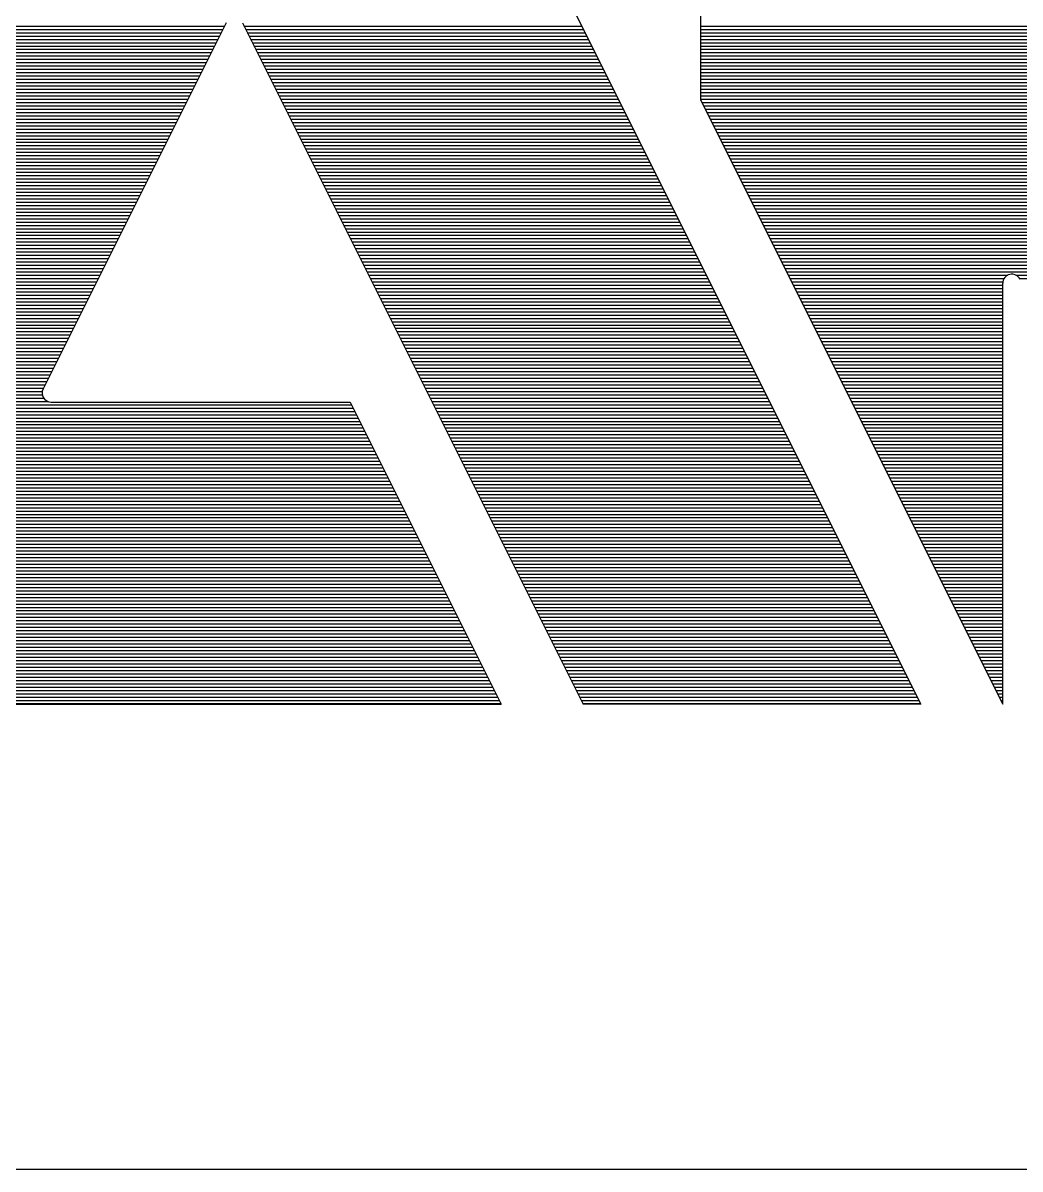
# Model space of a CAD drawing. Extents: x 0 to 8400, y -53 to 5887.
# Drawn here: x 6068.7 to 6254.8, y 806.6 to 1020.6 of the extents above; entities that cross this region are included whole.
import ezdxf

# ---------------------------------------------------------------- set-up
doc = ezdxf.new("R2010")
doc.units = 0
doc.header["$LTSCALE"] = 20
doc.layers.get('0').update_dxf_attribs({"linetype": 'CONTINUOUS'})
doc.layers.add('M_EQUIP_E7', color=7, linetype='CONTINUOUS', lineweight=70)
doc.layers.add('schriftfeld', color=7, linetype='CONTINUOUS')

# ---------------------------------------------------------------- blocks, each defined once
blk = doc.blocks.new('*X53')
at = {"color": 0, "linetype": 'ByBlock'}
for p, q in [((1066.117, 83.23489), (1069.269, 83.23489)), ((1066.133, 83.2659), (1069.285, 83.2659)), ((1066.148, 83.2969), (1069.3, 83.2969)), ((1066.164, 83.3279), (1069.316, 83.3279)), ((1069.498, 83.3279), (1072.65, 83.3279)), ((1069.514, 83.2969), (1072.666, 83.2969)), ((1069.529, 83.2659), (1072.681, 83.2659)), ((1069.545, 83.23489), (1072.697, 83.23489)), ((1066.071, 83.1419), (1069.223, 83.1419)), ((1066.086, 83.1729), (1069.238, 83.1729)), ((1066.102, 83.2039), (1069.254, 83.2039)), ((1069.56, 83.2039), (1072.712, 83.2039)), ((1069.576, 83.1729), (1072.728, 83.1729)), ((1069.591, 83.1419), (1072.743, 83.1419)), ((1066.009, 83.0179), (1069.161, 83.0179)), ((1066.024, 83.0489), (1069.176, 83.0489)), ((1066.04, 83.0799), (1069.192, 83.0799)), ((1066.055, 83.11089), (1069.207, 83.11089)), ((1069.607, 83.11089), (1072.759, 83.11089)), ((1069.622, 83.0799), (1072.774, 83.0799)), ((1069.638, 83.0489), (1072.79, 83.0489)), ((1069.653, 83.0179), (1072.805, 83.0179)), ((1065.962, 82.9249), (1069.114, 82.9249)), ((1065.978, 82.95589), (1069.13, 82.95589)), ((1065.993, 82.9869), (1069.145, 82.9869)), ((1069.669, 82.9869), (1072.82, 82.9869)), ((1069.684, 82.95589), (1072.836, 82.95589)), ((1069.7, 82.9249), (1072.851, 82.9249)), ((1065.9, 82.8009), (1069.052, 82.8009)), ((1065.916, 82.83189), (1069.068, 82.83189)), ((1065.931, 82.8629), (1069.083, 82.8629)), ((1065.947, 82.8939), (1069.099, 82.8939)), ((1069.715, 82.8939), (1072.867, 82.8939)), ((1069.731, 82.8629), (1072.882, 82.8629)), ((1069.746, 82.83189), (1072.898, 82.83189)), ((1069.762, 82.8009), (1072.913, 82.8009)), ((1065.854, 82.70789), (1069.006, 82.70789)), ((1065.869, 82.7389), (1069.021, 82.7389)), ((1065.885, 82.7699), (1069.037, 82.7699)), ((1069.777, 82.7699), (1072.929, 82.7699)), ((1069.793, 82.7389), (1072.944, 82.7389)), ((1069.808, 82.70789), (1072.96, 82.70789)), ((1065.792, 82.5839), (1068.944, 82.5839)), ((1065.807, 82.6149), (1068.959, 82.6149)), ((1065.823, 82.6459), (1068.975, 82.6459)), ((1065.839, 82.6769), (1068.99, 82.6769)), ((1069.824, 82.6769), (1072.975, 82.6769)), ((1069.839, 82.6459), (1072.991, 82.6459)), ((1069.855, 82.6149), (1073.006, 82.6149)), ((1069.87, 82.5839), (1073.022, 82.5839)), ((1065.745, 82.4909), (1068.897, 82.4909)), ((1065.761, 82.5219), (1068.913, 82.5219)), ((1065.776, 82.55289), (1068.928, 82.55289)), ((1069.886, 82.55289), (1073.037, 82.55289)), ((1069.901, 82.5219), (1073.053, 82.5219)), ((1069.917, 82.4909), (1073.068, 82.4909)), ((1065.699, 82.3979), (1068.851, 82.3979)), ((1065.714, 82.42889), (1068.866, 82.42889)), ((1065.73, 82.4599), (1068.882, 82.4599)), ((1069.932, 82.4599), (1073.084, 82.4599)), ((1069.948, 82.42889), (1073.099, 82.42889)), ((1069.963, 82.3979), (1073.115, 82.3979)), ((1065.637, 82.2739), (1068.789, 82.2739)), ((1065.652, 82.30489), (1068.804, 82.30489)), ((1065.668, 82.3359), (1068.82, 82.3359)), ((1065.683, 82.3669), (1068.835, 82.3669)), ((1069.979, 82.3669), (1073.13, 82.3669)), ((1069.994, 82.3359), (1073.146, 82.3359)), ((1070.01, 82.30489), (1073.161, 82.30489)), ((1070.025, 82.2739), (1073.177, 82.2739)), ((1065.59, 82.18089), (1068.742, 82.18089)), ((1065.606, 82.2119), (1068.758, 82.2119)), ((1065.621, 82.2429), (1068.773, 82.2429)), ((1070.041, 82.2429), (1073.193, 82.2429)), ((1070.056, 82.2119), (1073.208, 82.2119)), ((1070.072, 82.18089), (1073.224, 82.18089)), ((1065.528, 82.0569), (1068.68, 82.0569)), ((1065.544, 82.0879), (1068.696, 82.0879)), ((1065.559, 82.1189), (1068.711, 82.1189)), ((1065.575, 82.14989), (1068.727, 82.14989)), ((1070.087, 82.14989), (1073.239, 82.14989)), ((1070.103, 82.1189), (1073.255, 82.1189)), ((1070.118, 82.0879), (1073.27, 82.0879)), ((1070.134, 82.0569), (1073.286, 82.0569)), ((1065.482, 81.9639), (1068.634, 81.9639)), ((1065.497, 81.9949), (1068.649, 81.9949)), ((1065.513, 82.02589), (1068.665, 82.02589)), ((1070.149, 82.02589), (1073.301, 82.02589)), ((1070.165, 81.9949), (1073.317, 81.9949)), ((1070.18, 81.9639), (1073.332, 81.9639)), ((1065.42, 81.8399), (1068.572, 81.8399)), ((1065.435, 81.8709), (1068.587, 81.8709)), ((1065.451, 81.90189), (1068.603, 81.90189)), ((1065.466, 81.9329), (1068.618, 81.9329)), ((1070.196, 81.9329), (1073.348, 81.9329)), ((1070.211, 81.90189), (1073.363, 81.90189)), ((1070.227, 81.8709), (1073.379, 81.8709)), ((1070.242, 81.8399), (1073.394, 81.8399)), ((1065.373, 81.74689), (1068.525, 81.74689)), ((1065.389, 81.77789), (1068.541, 81.77789)), ((1065.404, 81.8089), (1068.556, 81.8089)), ((1070.258, 81.8089), (1073.41, 81.8089)), ((1070.273, 81.77789), (1073.425, 81.77789)), ((1070.289, 81.74689), (1073.441, 81.74689)), ((1065.311, 81.62289), (1068.463, 81.62289)), ((1065.327, 81.6539), (1068.479, 81.6539)), ((1065.342, 81.6849), (1068.494, 81.6849)), ((1065.358, 81.7159), (1068.51, 81.7159)), ((1070.304, 81.7159), (1073.456, 81.7159)), ((1070.32, 81.6849), (1073.471, 81.6849)), ((1070.335, 81.6539), (1073.487, 81.6539)), ((1070.351, 81.62289), (1073.502, 81.62289)), ((1065.265, 81.5299), (1068.417, 81.5299)), ((1065.28, 81.5609), (1068.432, 81.5609)), ((1065.296, 81.5919), (1068.448, 81.5919)), ((1070.366, 81.5919), (1073.518, 81.5919)), ((1070.382, 81.5609), (1073.533, 81.5609)), ((1070.397, 81.5299), (1073.549, 81.5299)), ((1065.219, 81.4369), (1068.37, 81.4369)), ((1065.234, 81.4679), (1068.386, 81.4679)), ((1065.249, 81.49889), (1068.401, 81.49889)), ((1070.413, 81.49889), (1073.564, 81.49889)), ((1070.428, 81.4679), (1073.58, 81.4679)), ((1070.444, 81.4369), (1073.595, 81.4369)), ((1065.156, 81.3129), (1068.308, 81.3129)), ((1065.172, 81.34389), (1068.324, 81.34389)), ((1065.188, 81.37489), (1068.339, 81.37489)), ((1065.203, 81.4059), (1068.355, 81.4059)), ((1070.459, 81.4059), (1073.611, 81.4059)), ((1070.475, 81.37489), (1073.626, 81.37489)), ((1070.49, 81.34389), (1073.642, 81.34389)), ((1070.506, 81.3129), (1073.657, 81.3129)), ((1065.11, 81.21989), (1068.262, 81.21989)), ((1065.125, 81.2509), (1068.277, 81.2509)), ((1065.141, 81.2819), (1068.293, 81.2819)), ((1070.521, 81.2819), (1073.673, 81.2819)), ((1070.537, 81.2509), (1073.688, 81.2509)), ((1070.552, 81.21989), (1073.704, 81.21989)), ((1065.048, 81.09589), (1068.2, 81.09589)), ((1065.063, 81.1269), (1068.215, 81.1269)), ((1065.079, 81.1579), (1068.231, 81.1579)), ((1065.094, 81.1889), (1068.246, 81.1889)), ((1070.568, 81.1889), (1073.719, 81.1889)), ((1070.583, 81.1579), (1073.735, 81.1579)), ((1070.599, 81.1269), (1073.75, 81.1269)), ((1070.614, 81.09589), (1073.766, 81.09589)), ((1065.001, 81.0029), (1068.153, 81.0029)), ((1065.017, 81.0339), (1068.169, 81.0339)), ((1065.032, 81.0649), (1068.184, 81.0649)), ((1070.63, 81.0649), (1073.781, 81.0649)), ((1070.645, 81.0339), (1073.797, 81.0339)), ((1070.661, 81.0029), (1073.813, 81.0029)), ((1064.939, 80.8789), (1068.091, 80.8789)), ((1064.955, 80.9099), (1068.107, 80.9099)), ((1064.97, 80.9409), (1068.122, 80.9409)), ((1064.986, 80.97189), (1068.138, 80.97189)), ((1070.676, 80.97189), (1073.828, 80.97189)), ((1070.692, 80.9409), (1073.844, 80.9409)), ((1070.707, 80.9099), (1073.859, 80.9099)), ((1070.723, 80.8789), (1073.875, 80.8789)), ((1064.893, 80.7859), (1068.045, 80.7859)), ((1064.908, 80.81689), (1068.06, 80.81689)), ((1064.924, 80.8479), (1068.076, 80.8479)), ((1070.738, 80.8479), (1073.89, 80.8479)), ((1070.754, 80.81689), (1073.906, 80.81689)), ((1070.769, 80.7859), (1073.921, 80.7859)), ((1064.831, 80.6619), (1067.983, 80.6619)), ((1064.846, 80.69289), (1067.998, 80.69289)), ((1064.862, 80.7239), (1068.014, 80.7239)), ((1064.877, 80.7549), (1068.029, 80.7549)), ((1070.785, 80.7549), (1073.937, 80.7549)), ((1070.8, 80.7239), (1073.952, 80.7239)), ((1070.816, 80.69289), (1073.968, 80.69289)), ((1070.831, 80.6619), (1073.983, 80.6619)), ((1064.784, 80.56889), (1067.936, 80.56889)), ((1064.8, 80.5999), (1067.952, 80.5999)), ((1064.815, 80.6309), (1067.967, 80.6309)), ((1070.847, 80.6309), (1073.999, 80.6309)), ((1070.862, 80.5999), (1074.014, 80.5999)), ((1070.878, 80.56889), (1074.03, 80.56889)), ((1064.722, 80.4449), (1067.874, 80.4449)), ((1064.738, 80.4759), (1067.89, 80.4759)), ((1064.753, 80.5069), (1067.905, 80.5069)), ((1064.769, 80.5379), (1067.921, 80.5379)), ((1070.893, 80.5379), (1074.045, 80.5379)), ((1070.909, 80.5069), (1074.061, 80.5069)), ((1070.924, 80.4759), (1074.076, 80.4759)), ((1070.94, 80.4449), (1074.092, 80.4449)), ((1064.676, 80.3519), (1067.828, 80.3519)), ((1064.691, 80.3829), (1067.843, 80.3829)), ((1064.707, 80.41389), (1067.859, 80.41389)), ((1070.955, 80.41389), (1074.107, 80.41389)), ((1070.971, 80.3829), (1074.122, 80.3829)), ((1070.986, 80.3519), (1074.138, 80.3519)), ((1064.629, 80.2589), (1067.781, 80.2589)), ((1064.645, 80.28989), (1067.797, 80.28989)), ((1064.66, 80.3209), (1067.812, 80.3209)), ((1071.002, 80.3209), (1074.153, 80.3209)), ((1071.017, 80.28989), (1074.169, 80.28989)), ((1071.033, 80.2589), (1074.184, 80.2589)), ((1064.568, 80.1349), (1067.719, 80.1349)), ((1064.583, 80.16589), (1067.735, 80.16589)), ((1064.598, 80.1969), (1067.75, 80.1969)), ((1064.614, 80.2279), (1067.766, 80.2279)), ((1071.048, 80.2279), (1074.2, 80.2279)), ((1071.064, 80.1969), (1074.215, 80.1969)), ((1071.079, 80.16589), (1074.231, 80.16589)), ((1071.095, 80.1349), (1074.246, 80.1349)), ((1064.521, 80.04189), (1067.673, 80.04189)), ((1064.536, 80.0729), (1067.688, 80.0729)), ((1064.552, 80.1039), (1067.704, 80.1039)), ((1071.11, 80.1039), (1074.262, 80.1039)), ((1071.126, 80.0729), (1074.277, 80.0729)), ((1071.141, 80.04189), (1074.293, 80.04189)), ((1064.459, 79.9179), (1067.617, 79.9179)), ((1064.474, 79.9489), (1067.626, 79.9489)), ((1064.49, 79.9799), (1067.642, 79.9799)), ((1064.505, 80.01089), (1067.657, 80.01089)), ((1071.157, 80.01089), (1074.308, 80.01089)), ((1071.172, 79.9799), (1074.324, 79.9799)), ((1071.188, 79.9489), (1074.339, 79.9489)), ((1071.203, 79.9179), (1074.355, 79.9179)), ((1064.412, 79.8249), (1067.671, 79.8249)), ((1064.428, 79.8559), (1067.631, 79.8559)), ((1064.443, 79.88689), (1067.618, 79.88689)), ((1071.219, 79.88689), (1074.37, 79.88689)), ((1071.234, 79.8559), (1074.386, 79.8559)), ((1071.25, 79.8249), (1074.401, 79.8249)), ((1064.35, 79.7009), (1070.548, 79.7009)), ((1064.366, 79.7319), (1070.532, 79.7319)), ((1064.381, 79.76289), (1070.517, 79.76289)), ((1064.397, 79.7939), (1070.501, 79.7939)), ((1071.265, 79.7939), (1074.417, 79.7939)), ((1071.281, 79.76289), (1074.432, 79.76289)), ((1071.296, 79.7319), (1074.448, 79.7319)), ((1071.312, 79.7009), (1074.464, 79.7009)), ((1064.304, 79.60789), (1070.594, 79.60789)), ((1064.319, 79.63889), (1070.579, 79.63889)), ((1064.335, 79.6699), (1070.563, 79.6699)), ((1071.327, 79.6699), (1074.479, 79.6699)), ((1071.343, 79.63889), (1074.495, 79.63889)), ((1071.358, 79.60789), (1074.51, 79.60789)), ((1064.242, 79.48389), (1070.656, 79.48389)), ((1064.257, 79.5149), (1070.641, 79.5149)), ((1064.273, 79.5459), (1070.625, 79.5459)), ((1064.288, 79.5769), (1070.61, 79.5769)), ((1071.374, 79.5769), (1074.526, 79.5769)), ((1071.389, 79.5459), (1074.541, 79.5459)), ((1071.405, 79.5149), (1074.557, 79.5149)), ((1071.42, 79.48389), (1074.572, 79.48389)), ((1064.195, 79.3909), (1070.703, 79.3909)), ((1064.211, 79.4219), (1070.687, 79.4219)), ((1064.226, 79.4529), (1070.672, 79.4529)), ((1071.436, 79.4529), (1074.588, 79.4529)), ((1071.451, 79.4219), (1074.603, 79.4219)), ((1071.467, 79.3909), (1074.619, 79.3909)), ((1064.133, 79.2669), (1070.765, 79.2669)), ((1064.149, 79.2979), (1070.749, 79.2979)), ((1064.164, 79.3289), (1070.734, 79.3289)), ((1064.18, 79.35989), (1070.718, 79.35989)), ((1071.482, 79.35989), (1074.634, 79.35989)), ((1071.498, 79.3289), (1074.65, 79.3289)), ((1071.513, 79.2979), (1074.665, 79.2979)), ((1071.529, 79.2669), (1074.681, 79.2669)), ((1064.087, 79.1739), (1070.811, 79.1739)), ((1064.102, 79.2049), (1070.796, 79.2049)), ((1064.118, 79.23589), (1070.78, 79.23589)), ((1071.544, 79.23589), (1074.696, 79.23589)), ((1071.56, 79.2049), (1074.712, 79.2049)), ((1071.575, 79.1739), (1074.727, 79.1739)), ((1064.04, 79.08089), (1070.858, 79.08089)), ((1064.056, 79.1119), (1070.842, 79.1119)), ((1064.071, 79.1429), (1070.827, 79.1429)), ((1071.591, 79.1429), (1074.743, 79.1429)), ((1071.606, 79.1119), (1074.758, 79.1119)), ((1071.622, 79.08089), (1074.773, 79.08089)), ((1063.978, 78.95689), (1070.92, 78.95689)), ((1063.994, 78.9879), (1070.904, 78.9879)), ((1064.009, 79.0189), (1070.889, 79.0189)), ((1064.025, 79.0499), (1070.873, 79.0499)), ((1071.637, 79.0499), (1074.789, 79.0499)), ((1071.653, 79.0189), (1074.804, 79.0189)), ((1071.668, 78.9879), (1074.82, 78.9879)), ((1071.684, 78.95689), (1074.835, 78.95689)), ((1063.932, 78.8639), (1070.966, 78.8639)), ((1063.947, 78.8949), (1070.951, 78.8949)), ((1063.963, 78.9259), (1070.935, 78.9259)), ((1071.699, 78.9259), (1074.851, 78.9259)), ((1071.715, 78.8949), (1074.866, 78.8949)), ((1071.73, 78.8639), (1074.882, 78.8639)), ((1063.87, 78.7399), (1071.028, 78.7399)), ((1063.885, 78.7709), (1071.013, 78.7709)), ((1063.901, 78.8019), (1070.997, 78.8019)), ((1063.917, 78.83289), (1070.982, 78.83289)), ((1071.746, 78.83289), (1074.897, 78.83289)), ((1071.761, 78.8019), (1074.913, 78.8019)), ((1071.777, 78.7709), (1074.928, 78.7709)), ((1071.792, 78.7399), (1074.944, 78.7399)), ((1063.823, 78.6469), (1071.075, 78.6469)), ((1063.839, 78.67789), (1071.059, 78.67789)), ((1063.854, 78.7089), (1071.044, 78.7089)), ((1071.808, 78.7089), (1074.959, 78.7089)), ((1071.823, 78.67789), (1074.975, 78.67789)), ((1071.839, 78.6469), (1074.99, 78.6469)), ((1063.761, 78.5229), (1071.137, 78.5229)), ((1063.777, 78.55389), (1071.121, 78.55389)), ((1063.792, 78.5849), (1071.106, 78.5849)), ((1063.808, 78.6159), (1071.09, 78.6159)), ((1071.854, 78.6159), (1075.006, 78.6159)), ((1071.87, 78.5849), (1075.021, 78.5849)), ((1071.885, 78.55389), (1075.037, 78.55389)), ((1071.901, 78.5229), (1075.052, 78.5229)), ((1063.715, 78.42989), (1071.183, 78.42989)), ((1063.73, 78.4609), (1071.168, 78.4609)), ((1063.746, 78.4919), (1071.152, 78.4919)), ((1071.916, 78.4919), (1075.068, 78.4919)), ((1071.932, 78.4609), (1075.083, 78.4609)), ((1071.947, 78.42989), (1075.099, 78.42989)), ((1063.653, 78.30589), (1071.245, 78.30589)), ((1063.668, 78.3369), (1071.23, 78.3369)), ((1063.684, 78.3679), (1071.214, 78.3679)), ((1063.699, 78.3989), (1071.199, 78.3989)), ((1071.963, 78.3989), (1075.115, 78.3989)), ((1071.978, 78.3679), (1075.13, 78.3679)), ((1071.994, 78.3369), (1075.146, 78.3369)), ((1072.009, 78.30589), (1075.161, 78.30589)), ((1063.606, 78.2129), (1071.292, 78.2129)), ((1063.622, 78.2439), (1071.276, 78.2439)), ((1063.637, 78.27489), (1071.261, 78.27489)), ((1072.025, 78.27489), (1075.177, 78.27489)), ((1072.04, 78.2439), (1075.192, 78.2439)), ((1072.056, 78.2129), (1075.208, 78.2129)), ((1063.56, 78.1199), (1071.338, 78.1199)), ((1063.575, 78.15089), (1071.323, 78.15089)), ((1063.591, 78.1819), (1071.307, 78.1819)), ((1072.071, 78.1819), (1075.223, 78.1819)), ((1072.087, 78.15089), (1075.239, 78.15089)), ((1072.102, 78.1199), (1075.254, 78.1199)), ((1063.498, 77.9959), (1071.4, 77.9959)), ((1063.513, 78.02689), (1071.385, 78.02689)), ((1063.529, 78.0579), (1071.369, 78.0579)), ((1063.544, 78.0889), (1071.354, 78.0889)), ((1072.118, 78.0889), (1075.27, 78.0889)), ((1072.133, 78.0579), (1075.285, 78.0579)), ((1072.149, 78.02689), (1075.301, 78.02689)), ((1072.164, 77.9959), (1075.316, 77.9959)), ((1063.451, 77.90289), (1071.447, 77.90289)), ((1063.467, 77.9339), (1071.431, 77.9339)), ((1063.482, 77.9649), (1071.416, 77.9649)), ((1072.18, 77.9649), (1075.332, 77.9649)), ((1072.195, 77.9339), (1075.347, 77.9339)), ((1072.211, 77.90289), (1075.363, 77.90289)), ((1063.389, 77.7789), (1071.509, 77.7789)), ((1063.405, 77.8099), (1071.493, 77.8099)), ((1063.42, 77.8409), (1071.478, 77.8409)), ((1063.436, 77.87189), (1071.462, 77.87189)), ((1072.226, 77.87189), (1075.378, 77.87189)), ((1072.242, 77.8409), (1075.394, 77.8409)), ((1072.257, 77.8099), (1075.409, 77.8099)), ((1072.273, 77.7789), (1075.424, 77.7789)), ((1063.343, 77.6859), (1071.555, 77.6859)), ((1063.358, 77.7169), (1071.54, 77.7169)), ((1063.374, 77.74789), (1071.524, 77.74789)), ((1072.288, 77.74789), (1075.44, 77.74789)), ((1072.304, 77.7169), (1075.455, 77.7169)), ((1072.319, 77.6859), (1075.471, 77.6859)), ((1063.281, 77.5619), (1071.617, 77.5619)), ((1063.297, 77.5929), (1071.602, 77.5929)), ((1063.312, 77.62389), (1071.586, 77.62389)), ((1063.327, 77.6549), (1071.571, 77.6549)), ((1072.335, 77.6549), (1075.486, 77.6549)), ((1072.35, 77.62389), (1075.502, 77.62389)), ((1072.366, 77.5929), (1075.517, 77.5929)), ((1072.381, 77.5619), (1075.533, 77.5619)), ((1063.234, 77.46889), (1071.664, 77.46889)), ((1063.25, 77.49989), (1071.648, 77.49989)), ((1063.266, 77.5309), (1071.633, 77.5309)), ((1072.397, 77.5309), (1075.548, 77.5309)), ((1072.412, 77.49989), (1075.564, 77.49989)), ((1072.428, 77.46889), (1075.579, 77.46889)), ((1063.172, 77.34489), (1071.726, 77.34489)), ((1063.188, 77.3759), (1071.71, 77.3759)), ((1063.203, 77.4069), (1071.695, 77.4069)), ((1063.219, 77.4379), (1071.679, 77.4379)), ((1072.443, 77.4379), (1075.595, 77.4379)), ((1072.459, 77.4069), (1075.61, 77.4069)), ((1072.474, 77.3759), (1075.626, 77.3759)), ((1072.49, 77.34489), (1075.641, 77.34489)), ((1063.126, 77.2519), (1071.772, 77.2519)), ((1063.141, 77.2829), (1071.757, 77.2829)), ((1063.157, 77.3139), (1071.741, 77.3139)), ((1072.505, 77.3139), (1075.657, 77.3139)), ((1072.521, 77.2829), (1075.672, 77.2829)), ((1072.536, 77.2519), (1075.688, 77.2519)), ((1063.064, 77.1279), (1071.834, 77.1279)), ((1063.079, 77.1589), (1071.819, 77.1589)), ((1063.095, 77.1899), (1071.803, 77.1899)), ((1063.11, 77.22089), (1071.788, 77.22089)), ((1072.552, 77.22089), (1075.703, 77.22089)), ((1072.567, 77.1899), (1075.719, 77.1899)), ((1072.583, 77.1589), (1075.734, 77.1589)), ((1072.598, 77.1279), (1075.75, 77.1279)), ((1063.017, 77.0349), (1071.881, 77.0349)), ((1063.033, 77.0659), (1071.865, 77.0659)), ((1063.048, 77.09689), (1071.85, 77.09689)), ((1072.614, 77.09689), (1075.766, 77.09689)), ((1072.629, 77.0659), (1075.781, 77.0659)), ((1072.645, 77.0349), (1075.797, 77.0349)), ((1063.002, 77.0039), (1071.896, 77.0039)), ((1072.66, 77.0039), (1075.812, 77.0039))]:
    blk.add_line(p, q, dxfattribs=at)
blk = doc.blocks.new('*X51')
at = {"color": 0, "linetype": 'ByBlock'}
for p, q in [((1073.759, 83.3279), (1078.71, 83.3279)), ((1073.759, 83.2969), (1078.726, 83.2969)), ((1073.759, 83.2659), (1078.741, 83.2659)), ((1073.759, 83.23489), (1078.757, 83.23489)), ((1073.759, 83.2039), (1078.772, 83.2039)), ((1073.759, 83.1729), (1078.788, 83.1729)), ((1073.759, 83.1419), (1078.803, 83.1419)), ((1073.759, 83.11089), (1078.819, 83.11089)), ((1073.759, 83.0799), (1078.834, 83.0799)), ((1073.759, 83.0489), (1078.85, 83.0489)), ((1073.759, 83.0179), (1078.865, 83.0179)), ((1073.759, 82.9869), (1078.881, 82.9869)), ((1073.759, 82.95589), (1078.896, 82.95589)), ((1073.759, 82.9249), (1078.912, 82.9249)), ((1073.759, 82.8939), (1078.927, 82.8939)), ((1073.759, 82.8629), (1078.943, 82.8629)), ((1073.759, 82.83189), (1078.958, 82.83189)), ((1073.759, 82.8009), (1078.974, 82.8009)), ((1073.759, 82.7699), (1078.99, 82.7699)), ((1073.759, 82.7389), (1079.005, 82.7389)), ((1073.759, 82.70789), (1079.021, 82.70789)), ((1073.759, 82.6769), (1079.036, 82.6769)), ((1073.759, 82.6459), (1079.052, 82.6459)), ((1073.771, 82.6149), (1079.067, 82.6149)), ((1073.786, 82.5839), (1079.083, 82.5839)), ((1073.802, 82.55289), (1079.098, 82.55289)), ((1073.817, 82.5219), (1079.114, 82.5219)), ((1073.833, 82.4909), (1079.129, 82.4909)), ((1073.848, 82.4599), (1079.145, 82.4599)), ((1073.864, 82.42889), (1079.16, 82.42889)), ((1073.879, 82.3979), (1079.176, 82.3979)), ((1073.895, 82.3669), (1079.191, 82.3669)), ((1073.91, 82.3359), (1079.207, 82.3359)), ((1073.926, 82.30489), (1079.222, 82.30489)), ((1073.941, 82.2739), (1079.238, 82.2739)), ((1073.957, 82.2429), (1079.253, 82.2429)), ((1073.972, 82.2119), (1079.269, 82.2119)), ((1073.988, 82.18089), (1079.284, 82.18089)), ((1074.003, 82.14989), (1079.3, 82.14989)), ((1074.019, 82.1189), (1079.315, 82.1189)), ((1074.034, 82.0879), (1079.336, 82.0879)), ((1074.05, 82.0569), (1082.302, 82.0569)), ((1074.065, 82.02589), (1082.302, 82.02589)), ((1074.081, 81.9949), (1082.302, 81.9949)), ((1074.096, 81.9639), (1082.302, 81.9639)), ((1074.112, 81.9329), (1082.302, 81.9329)), ((1074.127, 81.90189), (1082.302, 81.90189)), ((1074.143, 81.8709), (1082.302, 81.8709)), ((1074.158, 81.8399), (1082.302, 81.8399)), ((1074.174, 81.8089), (1082.302, 81.8089)), ((1074.189, 81.77789), (1082.302, 81.77789)), ((1074.205, 81.74689), (1082.302, 81.74689)), ((1074.22, 81.7159), (1082.302, 81.7159)), ((1074.236, 81.6849), (1082.302, 81.6849)), ((1074.251, 81.6539), (1082.302, 81.6539)), ((1074.267, 81.62289), (1082.302, 81.62289)), ((1074.282, 81.5919), (1082.302, 81.5919)), ((1074.298, 81.5609), (1082.302, 81.5609)), ((1074.313, 81.5299), (1082.302, 81.5299)), ((1074.329, 81.49889), (1082.302, 81.49889)), ((1074.344, 81.4679), (1082.302, 81.4679)), ((1074.36, 81.4369), (1082.302, 81.4369)), ((1074.375, 81.4059), (1082.302, 81.4059)), ((1074.391, 81.37489), (1082.302, 81.37489)), ((1074.406, 81.34389), (1082.302, 81.34389)), ((1074.422, 81.3129), (1082.302, 81.3129)), ((1074.437, 81.2819), (1082.302, 81.2819)), ((1074.453, 81.2509), (1082.302, 81.2509)), ((1074.468, 81.21989), (1082.302, 81.21989)), ((1074.484, 81.1889), (1082.302, 81.1889)), ((1074.499, 81.1579), (1082.302, 81.1579)), ((1074.515, 81.1269), (1082.302, 81.1269)), ((1074.53, 81.09589), (1082.302, 81.09589)), ((1074.546, 81.0649), (1082.302, 81.0649)), ((1074.561, 81.0339), (1082.302, 81.0339)), ((1074.577, 81.0029), (1076.624, 81.0029)), ((1076.7, 81.0029), (1082.302, 81.0029)), ((1074.592, 80.97189), (1076.592, 80.97189)), ((1074.608, 80.9409), (1076.58, 80.9409)), ((1074.623, 80.9099), (1076.578, 80.9099)), ((1074.639, 80.8789), (1076.578, 80.8789)), ((1076.735, 80.97189), (1082.302, 80.97189)), ((1074.654, 80.8479), (1076.578, 80.8479)), ((1074.67, 80.81689), (1076.578, 80.81689)), ((1074.685, 80.7859), (1076.578, 80.7859)), ((1074.701, 80.7549), (1076.578, 80.7549)), ((1074.716, 80.7239), (1076.578, 80.7239)), ((1074.732, 80.69289), (1076.578, 80.69289)), ((1074.747, 80.6619), (1076.578, 80.6619)), ((1074.763, 80.6309), (1076.578, 80.6309)), ((1074.778, 80.5999), (1076.578, 80.5999)), ((1074.794, 80.56889), (1076.578, 80.56889)), ((1074.809, 80.5379), (1076.578, 80.5379)), ((1074.825, 80.5069), (1076.578, 80.5069)), ((1074.84, 80.4759), (1076.578, 80.4759)), ((1074.856, 80.4449), (1076.578, 80.4449)), ((1074.871, 80.41389), (1076.578, 80.41389)), ((1074.887, 80.3829), (1076.578, 80.3829)), ((1074.902, 80.3519), (1076.578, 80.3519)), ((1074.918, 80.3209), (1076.578, 80.3209)), ((1074.933, 80.28989), (1076.578, 80.28989)), ((1074.949, 80.2589), (1076.578, 80.2589)), ((1074.964, 80.2279), (1076.578, 80.2279)), ((1074.98, 80.1969), (1076.578, 80.1969)), ((1074.995, 80.16589), (1076.578, 80.16589)), ((1075.011, 80.1349), (1076.578, 80.1349)), ((1075.026, 80.1039), (1076.578, 80.1039)), ((1075.042, 80.0729), (1076.578, 80.0729)), ((1075.057, 80.04189), (1076.578, 80.04189)), ((1075.073, 80.01089), (1076.578, 80.01089)), ((1075.088, 79.9799), (1076.578, 79.9799)), ((1075.104, 79.9489), (1076.578, 79.9489)), ((1075.119, 79.9179), (1076.578, 79.9179)), ((1075.135, 79.88689), (1076.578, 79.88689)), ((1075.15, 79.8559), (1076.578, 79.8559)), ((1075.166, 79.8249), (1076.578, 79.8249)), ((1075.181, 79.7939), (1076.578, 79.7939)), ((1075.197, 79.76289), (1076.578, 79.76289)), ((1075.212, 79.7319), (1076.578, 79.7319)), ((1075.228, 79.7009), (1076.578, 79.7009)), ((1075.243, 79.6699), (1076.578, 79.6699)), ((1075.259, 79.63889), (1076.578, 79.63889)), ((1075.274, 79.60789), (1076.578, 79.60789)), ((1075.29, 79.5769), (1076.578, 79.5769)), ((1075.305, 79.5459), (1076.578, 79.5459)), ((1075.321, 79.5149), (1076.578, 79.5149)), ((1075.336, 79.48389), (1076.578, 79.48389)), ((1075.352, 79.4529), (1076.578, 79.4529)), ((1075.367, 79.4219), (1076.578, 79.4219)), ((1075.383, 79.3909), (1076.578, 79.3909)), ((1075.398, 79.35989), (1076.578, 79.35989)), ((1075.414, 79.3289), (1076.578, 79.3289)), ((1075.429, 79.2979), (1076.578, 79.2979)), ((1075.445, 79.2669), (1076.578, 79.2669)), ((1075.46, 79.23589), (1076.578, 79.23589)), ((1075.476, 79.2049), (1076.578, 79.2049)), ((1075.491, 79.1739), (1076.578, 79.1739)), ((1075.507, 79.1429), (1076.578, 79.1429)), ((1075.522, 79.1119), (1076.578, 79.1119)), ((1075.538, 79.08089), (1076.578, 79.08089)), ((1075.553, 79.0499), (1076.578, 79.0499)), ((1075.569, 79.0189), (1076.578, 79.0189)), ((1075.584, 78.9879), (1076.578, 78.9879)), ((1075.6, 78.95689), (1076.578, 78.95689)), ((1075.615, 78.9259), (1076.578, 78.9259)), ((1075.631, 78.8949), (1076.578, 78.8949)), ((1075.646, 78.8639), (1076.578, 78.8639)), ((1075.662, 78.83289), (1076.578, 78.83289)), ((1075.677, 78.8019), (1076.578, 78.8019)), ((1075.693, 78.7709), (1076.578, 78.7709)), ((1075.708, 78.7399), (1076.578, 78.7399)), ((1075.724, 78.7089), (1076.578, 78.7089)), ((1075.739, 78.67789), (1076.578, 78.67789)), ((1075.755, 78.6469), (1076.578, 78.6469)), ((1075.77, 78.6159), (1076.578, 78.6159)), ((1075.786, 78.5849), (1076.578, 78.5849)), ((1075.801, 78.55389), (1076.578, 78.55389)), ((1075.817, 78.5229), (1076.578, 78.5229)), ((1075.832, 78.4919), (1076.578, 78.4919)), ((1075.848, 78.4609), (1076.578, 78.4609)), ((1075.863, 78.42989), (1076.578, 78.42989)), ((1075.879, 78.3989), (1076.578, 78.3989)), ((1075.894, 78.3679), (1076.578, 78.3679)), ((1075.91, 78.3369), (1076.578, 78.3369)), ((1075.925, 78.30589), (1076.578, 78.30589)), ((1075.941, 78.27489), (1076.578, 78.27489)), ((1075.956, 78.2439), (1076.578, 78.2439)), ((1075.972, 78.2129), (1076.578, 78.2129)), ((1075.987, 78.1819), (1076.578, 78.1819)), ((1076.003, 78.15089), (1076.578, 78.15089)), ((1076.018, 78.1199), (1076.578, 78.1199)), ((1076.034, 78.0889), (1076.578, 78.0889)), ((1076.049, 78.0579), (1076.578, 78.0579)), ((1076.065, 78.02689), (1076.578, 78.02689)), ((1076.08, 77.9959), (1076.578, 77.9959)), ((1076.096, 77.9649), (1076.578, 77.9649)), ((1076.111, 77.9339), (1076.578, 77.9339)), ((1076.127, 77.90289), (1076.578, 77.90289)), ((1076.142, 77.87189), (1076.578, 77.87189)), ((1076.158, 77.8409), (1076.578, 77.8409)), ((1076.173, 77.8099), (1076.578, 77.8099)), ((1076.189, 77.7789), (1076.578, 77.7789)), ((1076.204, 77.74789), (1076.578, 77.74789)), ((1076.22, 77.7169), (1076.578, 77.7169)), ((1076.235, 77.6859), (1076.578, 77.6859)), ((1076.251, 77.6549), (1076.578, 77.6549)), ((1076.266, 77.62389), (1076.578, 77.62389)), ((1076.282, 77.5929), (1076.578, 77.5929)), ((1076.297, 77.5619), (1076.578, 77.5619)), ((1076.313, 77.5309), (1076.578, 77.5309)), ((1076.328, 77.49989), (1076.578, 77.49989)), ((1076.344, 77.46889), (1076.578, 77.46889)), ((1076.359, 77.4379), (1076.578, 77.4379)), ((1076.375, 77.4069), (1076.578, 77.4069)), ((1076.39, 77.3759), (1076.578, 77.3759)), ((1076.406, 77.34489), (1076.578, 77.34489)), ((1076.421, 77.3139), (1076.578, 77.3139)), ((1076.437, 77.2829), (1076.578, 77.2829)), ((1076.452, 77.2519), (1076.578, 77.2519)), ((1076.468, 77.22089), (1076.578, 77.22089)), ((1076.483, 77.1899), (1076.578, 77.1899)), ((1076.499, 77.1589), (1076.578, 77.1589)), ((1076.514, 77.1279), (1076.578, 77.1279)), ((1076.53, 77.09689), (1076.578, 77.09689)), ((1076.545, 77.0659), (1076.578, 77.0659)), ((1076.561, 77.0349), (1076.578, 77.0349)), ((1076.576, 77.0039), (1076.578, 77.0039))]:
    blk.add_line(p, q, dxfattribs=at)
blk = doc.blocks.new('A$C6EAD2A84')
at = {"layer": 'schriftfeld', "color": 3}
for p, q in [((77.115, 46.737), (81.814, 37.34)), ((79.759, 46.737), (79.759, 42.978)), ((75.331, 43.697), (73.623, 40.282)), ((75.483, 43.697), (78.662, 37.34)), ((79.759, 42.978), (82.578, 37.34)), ((82.578, 37.34), (82.578, 41.267)), ((73.7, 40.159), (76.489, 40.159)), ((76.489, 40.159), (77.898, 37.34)), ((69, 37.34), (77.898, 37.34)), ((81.814, 37.34), (78.662, 37.34)), ((0, 33), (180, 33))]:
    blk.add_line(p, q, dxfattribs=at)
for centre, start, end in [((82.663, 41.267), 26.565, 180), ((73.7, 40.244), 153.435, 270)]:
    blk.add_arc(centre, 0.0854, start, end, dxfattribs=at)
for name in ['*X53', '*X51']:
    blk.add_blockref(name, (-994, -39.66), dxfattribs=at)

msp = doc.modelspace()

# ---------------------------------------------------------------- block references
at = {"layer": 'M_EQUIP_E7', "lineweight": 35, "xscale": 20, "yscale": 20, "zscale": 20}
msp.add_blockref('A$C6EAD2A84', (4600, 146.63), dxfattribs=at)

doc.saveas('drawing.dxf')
